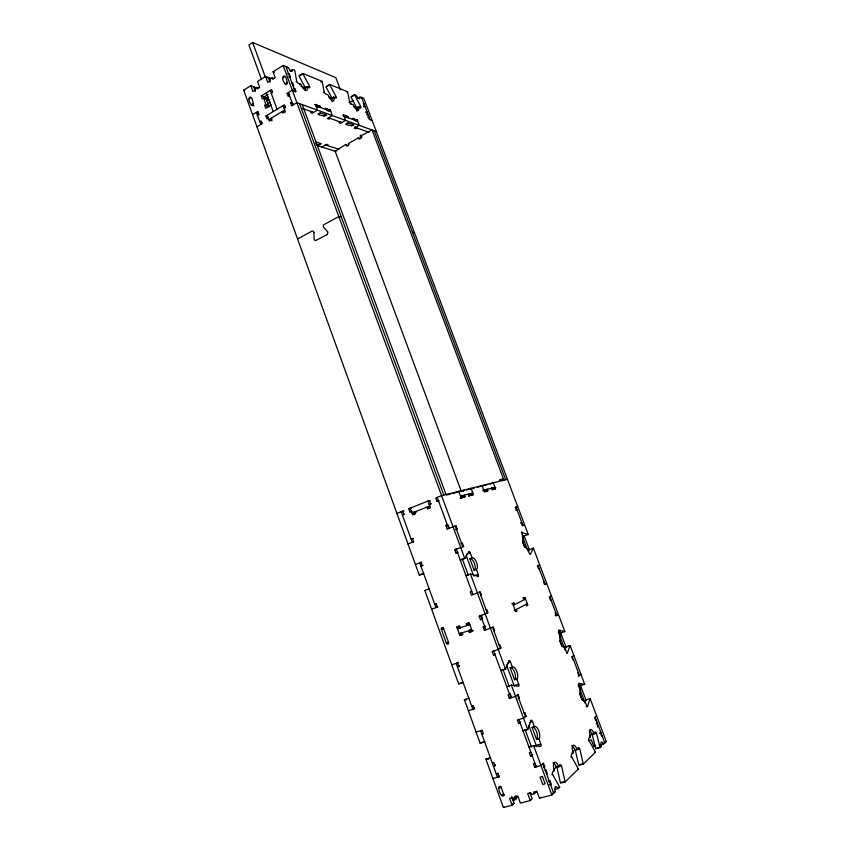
<?xml version="1.0" encoding="UTF-8"?>
<svg xmlns="http://www.w3.org/2000/svg" width="850" height="850" viewBox="0 0 850 850"><rect width="100%" height="100%" fill="white"/><g stroke="black" fill="none" stroke-linecap="round" stroke-linejoin="round"><path stroke-width="1.27" d="M586.16 706.871L587.584 706.456L589.974 698.721A1.657 0.606 72.5 0 1 590.091 698.541L606.305 741.551L603.84 743.963A1.689 0.616 73.3 0 1 603.001 743.367A3.389 1.232 73.3 0 0 601.29 742.188A3.389 1.232 73.3 0 0 601.152 745.174A1.7 0.616 73.4 0 1 601.088 746.672L600.047 747.681L595.712 748.871A1.7 0.627 73.5 0 1 595.563 748.393L592.237 734.474A1.689 0.627 73.2 0 0 591.982 733.933M585.129 701.877L585.735 699.964A1.647 0.606 72.6 0 1 585.852 699.784M566.716 653.087L567.418 652.864L569.989 645.734A1.626 0.606 71.6 0 1 570.116 645.575L584.736 684.356L580.518 685.61A1.636 0.606 72.3 0 1 580.348 685.663L578.924 685.387M565.165 648.826L565.813 647.052A1.626 0.606 71.6 0 1 565.941 646.893L570.116 645.575M529.199 746.98A1.891 0.786 74.2 0 0 528.987 747.054L533.906 745.662L540.812 746.268A1.87 0.765 74 0 0 540.802 744.005L538.879 738.809A6.513 2.656 73.7 0 0 538.847 730.989A6.513 2.656 73.7 0 0 534.427 726.729L532.514 721.565A1.859 0.765 73.5 0 0 531.239 720.343L527.871 729.279A1.881 0.776 73.7 0 1 527.712 729.502L523.026 730.851A1.881 0.786 73.8 0 0 523.154 730.692M527.712 729.502L511.381 685.153A1.859 0.776 72.9 0 1 511.604 685.1L518.691 686.322A1.838 0.765 72.8 0 0 518.712 684.176L516.821 679.054A6.386 2.656 72.5 0 0 516.906 671.617A6.386 2.656 72.5 0 0 512.423 667.144L510.542 662.054A1.817 0.765 72.3 0 0 509.256 660.769L505.654 668.95A1.838 0.776 72.4 0 1 505.495 669.141L500.873 670.597A1.838 0.786 72.5 0 0 501.043 670.406L504.889 669.194M528.466 551.278L529.199 549.78A1.573 0.606 69.7 0 1 529.337 549.653L533.396 548.176L564.836 631.561L560.681 632.899A1.615 0.606 71.3 0 1 560.501 632.931L559.045 632.538M460.424 559.938A1.785 0.776 69.9 0 1 460.243 560.086L464.727 558.439A1.785 0.776 69.8 0 0 464.908 558.291L468.913 551.469A1.764 0.754 69.8 0 1 470.231 552.861L472.069 557.823A6.184 2.635 70 0 1 476.648 562.668A6.184 2.635 70 0 1 476.351 569.426L478.189 574.409A1.774 0.754 70.3 0 1 478.104 576.364L477.36 576.629M488.548 759.199L486.115 759.05A1.859 0.829 75 0 0 485.892 759.135L503.402 807.5L512.114 805.258L509.575 798.278L512.656 797.47L513.294 799.213L515.376 798.671L514.739 796.928L517.841 796.121L520.391 803.122L530.241 800.572L527.68 793.549L530.804 792.731L531.452 794.495L534.331 793.741L533.683 791.977L536.828 791.159L539.421 798.214L551.841 795.005L554.986 791.924A1.913 0.765 74.9 0 0 555.22 790.734L554.965 789.087A3.814 1.519 74.8 0 1 556.909 787.185L557.674 788.322A1.902 0.754 74.7 0 0 558.418 788.545L559.683 787.302A1.891 0.754 74.8 0 0 559.481 786.834L552.606 774.456A1.891 0.754 74.5 0 1 552.564 772.14L554.391 770.451A6.534 2.592 74.4 0 1 554.253 762.471A6.534 2.592 74.4 0 1 558.577 766.551L560.341 764.894A1.849 0.733 74.3 0 1 561.563 766.052L565.016 781.405A1.87 0.733 74.5 0 0 565.176 781.915L560.522 783.137A1.859 0.733 74.6 0 1 560.362 782.627L556.941 767.295A1.849 0.733 74.3 0 0 556.325 766.254M565.176 781.915L578.308 769.027A1.806 0.691 74.1 0 0 578.106 768.57L571.561 756.681A1.806 0.691 73.9 0 1 571.508 754.503L573.176 752.941A6.247 2.391 73.8 0 1 572.953 745.397A6.247 2.391 73.8 0 1 577.012 749.36L578.638 747.851A1.774 0.669 73.7 0 1 579.785 748.977L583.196 763.587A1.785 0.669 73.9 0 0 583.344 764.086L578.85 765.287A1.774 0.68 74 0 1 578.701 764.787L575.322 750.199A1.764 0.68 73.8 0 0 574.738 749.201M583.344 764.086L595.414 752.239A1.732 0.637 73.6 0 0 595.223 751.804L588.976 740.361A1.721 0.637 73.4 0 1 588.901 738.289L590.431 736.865A5.982 2.199 73.2 0 1 590.134 729.704A5.982 2.199 73.2 0 1 593.969 733.571L595.468 732.169A1.689 0.616 73.2 0 1 596.551 733.274L599.898 747.214A1.7 0.616 73.4 0 0 600.047 747.681M539.421 798.214L540.366 797.3M588.519 740.626L591.356 739.84L593.672 746.024L594.777 744.951M550.662 784.954L551.278 784.369L549.982 780.852L549.196 781.054M602.14 735.718L601.651 736.185L600.482 733.082L600.971 732.626L599.898 732.923M530.241 800.572L532.174 798.756L530.039 792.923M549.982 780.852L548.569 781.649M534.331 793.741L536.244 791.934M553.456 769.771L556.251 767.168L558.577 766.551M572.209 752.356L574.77 749.976L577.012 749.36M589.443 736.366L591.802 734.166L593.969 733.571M512.114 805.258L514.101 803.42L511.572 796.471M546.656 774.106L547.283 773.532L545.987 770.026L545.201 770.238M597.338 726.824L598.538 726.176L597.465 726.474M516.269 798.086A1.859 0.797 75.6 0 1 516.471 798.554L515.1 799.808A1.859 0.797 75.6 0 1 514.08 799.223A3.751 1.604 75.7 0 0 511.679 798.554M545.371 770.589L545.987 770.026M596.169 723.732L597.369 723.084L596.657 723.286M515.376 798.671L517.352 796.864M503.402 807.5L504.071 806.884M514.739 796.928L516.067 795.727M542.725 763.523L543.511 763.311L544.808 766.806L543.394 767.593M543.511 763.311L540.993 765.563L534.682 767.274L533.396 763.757L534.969 763.332M596.615 715.849L594.649 717.602L595.818 720.694L596.307 720.247L595.595 720.449M534.682 767.274L536.594 765.574M503.869 794.92L501.171 787.472A1.403 1.169 57.7 0 0 499.556 786.473A1.403 1.169 57.7 0 0 498.876 788.077C498.334 790.787 502.35 799.893 504.379 794.474M502.084 795.079L503.094 794.187M500.905 786.324L498.876 788.077L501.171 787.472M530.889 752.218L529.316 752.654L530.602 756.16L532.536 754.513M493.351 778.249L492.936 778.589L499.375 776.656M499.311 775.838L497.505 777.357L480.59 730.713M496.251 773.893L498.111 773.192M495.582 764.734L493.531 766.403L495.051 765.977L493.797 762.524L492.277 762.949M524.078 712.927L524.854 712.693L526.129 716.157L523.536 718.133L517.299 719.961L518.574 723.435L520.551 721.937M578.255 676.175L580.996 674.422M524.206 713.182L524.854 712.693M578.319 672.52L577.809 672.903L578.967 675.963M517.406 694.811L518.171 694.567L519.446 698.02L518.011 698.721M573.442 659.568L572.921 659.929L571.774 656.88L573.835 655.435M518.171 694.567L515.536 696.426L509.341 698.307L508.077 694.843L509.618 694.376M509.341 698.307L511.349 696.904L510.085 693.462M474.725 708.093L472.844 709.357L456.206 663.457L458.129 662.373M340.414 89.877L335.846 77.679L252.684 42.5L248.901 44.944L261.364 79.103M420.197 574.759L423.799 573.431A1.753 0.818 70.2 0 1 423.608 573.58L419.284 575.174L243.695 90.174L250.803 85.712L256.36 87.762M270.045 82.216L268.345 77.509L265.582 76.447L257.561 81.483L259.696 87.359L257.157 88.942L256.626 87.476L254.926 88.538L255.457 90.004L252.928 91.577L250.803 85.712M265.582 76.447L267.739 82.344L270.3 80.75L269.758 79.273L272.106 77.807L272.648 79.284L275.219 77.679L273.052 71.772L283.167 65.429L287.778 67.32L288.989 68.637A3.443 1.296 59.1 0 0 291.391 71.283A3.443 1.296 59.1 0 0 292.347 70.008L292.591 69.339L294.684 70.136A1.721 0.648 59.2 0 1 294.801 70.539L296.671 81.334A1.711 0.648 59.4 0 0 298.095 83.141L300.73 84.171L302.292 87.221A5.929 2.221 59.5 0 0 307.328 89.176L306.786 86.551L304.863 87.72L300.826 86.147M287.141 67.724L287.778 67.32M290.041 71.103L292.177 69.774M287.778 73.844L289.329 73.801L290.413 76.755L288.873 76.797M250.994 97.58L249.103 98.749L249.815 98.993M282.912 77.743L284.867 76.532M288.681 74.205L289.329 73.801M271.044 105.4L269.121 100.119L263.627 98.154L262.352 98.94L261.279 95.997L271.49 89.675L272.574 92.629L271.288 93.426M253.215 103.689L251.324 104.858C245.395 97.506 252.131 92.193 253.215 103.689A1.254 1.009 -78 0 1 252.663 105.379A1.254 1.009 -78 0 1 251.324 104.858L254.118 105.804M268.132 94.467L264.031 96.996L264.754 98.951M285.196 83.938L287.141 82.726C286.046 71.06 279.098 76.489 285.196 83.938A1.275 1.041 -76 0 0 286.578 84.448A1.275 1.041 -76 0 0 287.141 82.726M328.908 97.091L331.702 98.175L333.572 97.059L334.114 99.599A5.674 2.061 60.2 0 1 329.471 97.793L327.973 94.871L325.55 93.914A1.636 0.595 60 0 1 324.211 92.183L322.277 81.759A1.647 0.595 59.9 0 0 322.161 81.377L302.759 73.44L298.956 75.799A1.689 0.627 59.4 0 0 299.136 76.224L305.288 87.731M299.774 75.831L302.951 73.865A1.689 0.627 59.4 0 1 302.759 73.44M261.279 95.997L266.783 97.973L268.048 97.187M292.039 83.321L292.687 82.928L293.781 85.882L292.889 85.542M296.034 81.728L296.671 81.334M270.863 105.156L265.752 108.29L264.679 105.336L265.954 104.55L268.717 105.506L266.39 99.131M299.763 84.766L300.73 84.171M294.132 89.006L294.78 88.602L295.874 91.577L295.226 91.97M252.535 114.58L258.049 111.647M289.478 95.593L288.171 96.39L287.077 93.415L292.294 90.217L295.874 91.577M267.421 106.293L268.717 105.506L266.379 99.142M257.391 115.207L259.112 114.591M308.391 87.221L309.028 86.838M308.709 87.943L309.347 87.561A1.679 0.627 59.6 0 0 309.666 86.445L302.951 73.865M320.918 82.131L322.161 81.377M268.303 118.171L267.027 118.947L265.954 115.993L284.378 104.784L285.473 107.759L284.176 108.545M376.337 131.569L296.884 102.669L291.646 105.836L290.551 102.85L291.858 102.064M256.976 126.841L262.044 123.771L260.971 120.828L259.707 121.593L262.48 122.485M284.707 110.043L268.834 119.659L272.032 120.7M353.951 106.845L356.543 107.854L358.36 106.781L358.902 109.236A5.44 1.923 60.7 0 1 354.609 107.557L353.175 104.752L350.922 103.87A1.562 0.552 60.6 0 1 349.658 102.213L347.682 92.14A1.583 0.552 60.5 0 0 347.576 91.768L329.619 84.426L325.911 86.668A1.615 0.584 60 0 0 326.092 87.082L331.957 98.122M326.719 86.711L329.811 84.841A1.615 0.584 60.1 0 1 329.619 84.426M323.584 92.565L324.211 92.183M314.67 104.731L316.997 104.975L317.539 106.42L316.901 106.802M316.359 105.358L316.997 104.975M317.953 107.387L320.078 106.112L320.609 107.557M318.304 107.323L318.941 106.941L318.399 105.496L320.078 106.112M334.348 98.016L335.591 97.282M311.918 111.839L310.643 112.614L312.343 113.22L317.464 110.16L315.318 104.348M346.959 92.129L347.576 91.768M324.955 108.534L327.229 108.768L327.76 110.192L327.133 110.574M326.602 109.14L327.229 108.768M318.389 114.166L320.301 113.029C338.226 117.619 310.781 115.494 320.301 113.029M522.474 535.372L524.004 535.978L528.243 534.491L363.832 98.419L360.156 96.911L359.805 97.516A3.071 1.073 60.7 0 1 359.104 98.738A3.071 1.073 60.7 0 1 357.053 96.401L354.482 94.594L350.869 96.741A1.551 0.542 60.6 0 0 351.05 97.134L357.159 108.715M351.645 96.772L354.663 94.988A1.551 0.542 60.6 0 1 354.482 94.594M328.111 111.127L330.214 109.873L332.329 115.568L327.282 118.543L328.897 119.127L330.161 118.384M355.438 95.582L356.033 95.221M323.914 116.142L325.816 115.016M349.053 102.574L349.658 102.213M353.037 100.481L350.136 102.191L350.933 104.316M357.563 98.441L359.561 97.261M361.08 97.888L361.675 97.537L370.026 119.68M494.296 650.558L492.246 651.759L493.499 655.18L495.55 653.958M342.816 115.154L344.994 115.356L345.514 116.748M344.377 115.728L344.994 115.356M358.966 107.652L360.177 106.951M345.663 116.206L347.82 116.407L348.341 117.799M359.943 108.003L360.549 107.642A1.541 0.542 60.8 0 0 360.772 106.59L354.663 94.988M363.694 106.441L365.011 106.377L364.108 106.909M347.204 116.769L347.82 116.407M346.184 117.587L346.8 117.226L346.279 115.834M340.234 121.986L338.98 122.719L340.553 123.271L345.525 120.36L343.442 114.782M558.439 614.593L556.314 615.836L555.178 612.818L555.709 612.51M352.283 118.649L354.408 118.851L354.918 120.222M365.776 111.988L367.094 111.913L366.201 112.444M353.791 119.213L354.408 118.851M346.173 124.121L348.033 123.037C364.522 127.234 339.022 125.428 348.033 123.037M355.045 119.68L357.149 119.871L359.199 125.343L354.301 128.18L355.789 128.711L357.011 127.999M356.543 120.233L357.149 119.871M355.555 121.04L356.171 120.689L355.661 119.319M366.786 114.654L368.103 114.58L367.498 114.92M319.122 144.606C324.275 142.205 316.912 146.88 315.839 143.576M351.263 125.938L353.111 124.876M367.699 117.088L369.017 117.013L368.422 117.364M321.746 147.018L326.506 144.266L328.047 144.755L326.857 145.446M499.141 645.161L499.821 644.778L501.075 648.178L492.246 651.759M360.612 138.582L358.445 137.838L348.521 143.533L349.021 144.861L346.651 146.221L345.982 144.447M459.595 665.593L457.428 666.836L459.266 666.145M452.211 664.647L458.044 662.777M297.564 238.956L311.897 231.179A1.689 1.434 -82.6 0 1 313.884 232.56L314.213 232.624M327.781 231.912L323.638 227.269A1.7 1.445 -81.9 0 1 324.137 224.528L338.821 216.559L341.371 217.101M493.808 630.7L494.498 630.328L493.244 626.939L484.415 630.445L483.161 627.045L485.254 625.951M550.896 599.739L550.364 600.036L549.227 597.029L551.384 595.882M313.884 232.56L314.128 239.041A1.689 1.434 -82.9 0 0 316.115 240.316L327.218 234.579M515.142 610.088L527.308 603.723M471.463 631.221L470.847 629.542L468.711 630.647L469.328 632.336L473.45 630.551M448.587 642.037L446.377 643.184L441.331 629.234A1.339 1.158 66.8 0 1 441.968 627.608A1.339 1.158 66.8 0 1 443.519 628.49L448.577 642.441A1.339 1.158 65.8 0 1 447.939 644.066A1.339 1.158 65.8 0 1 446.377 643.184L448.577 642.441M459.871 628.405L459 626.014L456.822 627.098L459.882 635.503L462.049 634.387M513.336 605.253L525.544 599.006M461.189 632.836L459.266 633.824L471.697 629.638M514.59 604.616L513.995 603.011L512.741 603.649L515.737 611.702L516.981 611.044L516.386 609.439L514.207 610.173M526.118 604.339L526.702 605.912L527.892 605.285L524.96 597.444L523.77 598.049L524.354 599.622M468.998 624.495L466.862 625.579L466.246 623.889L468.382 622.816L468.998 624.495L466.852 625.228M480.462 619.692L482.556 618.63L481.312 615.251L479.209 616.303L480.462 619.692L481.971 619.172M546.699 583.451L544.521 584.534L543.394 581.549L543.947 581.273M460.317 627.332L457.428 628.777L469.837 624.569M486.104 609.801L486.795 609.461L488.049 612.839L479.209 616.303M443.551 628.15L441.331 629.234L443.519 628.49M480.824 595.468L481.525 595.138L480.282 591.781L471.453 595.17L470.209 591.802L471.707 591.271M539.166 568.597L538.613 568.852L537.487 565.866L539.697 564.867M432.055 608.982L437.793 606.964M435.317 604.074L434.754 604.318L436.592 603.638M396.939 513.432L402.603 511.179L404.175 514.324M412.293 511.36L409.966 511.976L408.786 508.714L429.431 500.469L430.631 503.763L429.176 504.337L431.449 503.752M401.561 511.923L403.824 511.02M452.997 493.648L458.713 491.364L461.093 497.771L462.485 497.399L461.89 495.805M458.936 491.789L463.962 490.376M403.782 514.431L402.358 514.994L404.706 514.378M409.966 511.976L411.4 511.402M507.418 479.272L441.586 495.624L435.731 497.962L436.942 501.256L438.409 500.671M462.995 490.939L464.047 490.514M466.554 490.089L471.049 488.304L473.376 494.551L472.674 494.828M429.771 505.984L411.984 513.039L415.214 512.178M477.562 487.337L481.982 485.584L484.266 491.704L485.552 491.374L484.978 489.844L482.672 490.758M413.238 513.145L415.48 512.263M416.415 511.987L413.759 512.943M482.502 485.913L487.73 484.468M410.199 508.141L412.59 514.675L415.448 513.538L414.853 511.902M427.476 508.778L429.749 508.172L429.154 506.536L426.881 507.131L427.476 508.778L430.376 507.631L427.964 501.054L430.068 500.522M490.025 484.075L493.287 482.779L495.529 488.761L494.849 489.026M502.902 479.124L499.354 480.261L502.021 479.209L502.573 480.675L503.912 480.144L372.077 130.018L360.113 136.223L362.121 136.924M462.294 495.996L464.429 495.146L465.024 496.74L462.644 497.675M469.636 493.903L470.337 493.627L470.921 495.199L468.562 496.124M460.371 498.047L461.093 497.771M460.094 498.344L462.485 497.399M462.921 497.388L465.024 496.74M468.86 495.826L470.921 495.199M471.336 495.178L473.376 494.551M485.924 489.791L487.305 489.249L487.868 490.769L485.573 491.672M490.439 488.75L492.713 487.847L493.276 489.356L492.596 489.621M484.851 491.651L485.552 491.374M485.913 491.374L487.868 490.769M445.899 525.64L448.12 524.96L449.331 528.264L447.121 528.955L445.899 525.64L447.376 525.066M464.557 490.386L463.25 490.864M447.121 528.955L455.951 525.778L457.172 529.093L455.706 529.603M455.217 526.065L455.951 525.778M515.865 510.499L517.108 510.064L516.534 510.244L515.429 507.301L517.724 506.589M460.902 543.713L462.368 543.182L463.59 546.508L462.846 546.784L455.228 526.012M520.572 523.016L521.826 522.559L521.252 522.761L522.367 525.704L524.631 524.907M415.406 564.453L421.154 562.307L422.354 565.601L420.909 566.132L423.194 565.303M458.171 552.298L455.983 553.084L454.761 549.748L463.59 546.508M455.983 553.084L457.47 552.532M521.252 532.27L528.052 534.491A1.573 0.595 69.3 0 0 528.243 534.491M466.544 554.221L470.231 552.861M461.178 559.661L464.908 558.291M476.351 569.426L474.119 570.233L469.848 558.641L472.069 557.823M459.372 491.629L460.53 491.236M463.293 682.327A1.806 0.818 73.1 0 1 463.112 682.518L458.66 683.921L424.83 590.484L429.176 588.923A1.764 0.818 70.7 0 1 429.409 588.901M478.104 576.364L470.688 574.016A1.796 0.776 70.3 0 0 470.464 574.026L465.97 575.652A1.785 0.776 70.3 0 1 466.204 575.631M473.737 576.013L477.445 574.674M421.749 562.116L419.719 562.849L435.965 607.644M454.761 549.748L456.971 548.941M461.646 543.437L462.368 543.182M522.824 598.177L524.96 597.444M511.817 603.755L513.995 603.011M456.822 627.098L459.786 626.089L460.402 627.768M466.246 623.889L469.232 622.869L472.324 631.327L469.328 632.336M483.161 627.045L484.681 626.535M482.896 485.711L483.533 485.509M459.882 635.503L462.857 634.504L462.241 632.825M555.124 615.687L557.409 614.933M558.142 632.071L558.843 631.847A1.636 0.616 71.3 0 1 558.801 629.988L564.666 631.593A1.615 0.606 71.2 0 0 564.836 631.561M493.499 655.18L495.029 654.681M559.513 636.756L560.564 636.416L558.843 631.847M508.491 661.003L509.256 660.769M507.503 663.021L509.788 662.288M408.776 543.724L407.989 543.968L413.706 541.779L412.516 538.507L411.092 539.059L413.408 538.337M456.439 529.316L457.172 529.093M563.529 647.445L564.591 647.105L566.312 651.695A1.636 0.616 71.7 0 0 567.418 652.864M565.813 647.052L569.298 645.957M413.047 542.087L412.271 542.332L401.179 511.743L403.665 511.105M462.549 682.561L458.841 683.729A1.806 0.829 73.1 0 1 458.66 683.921M516.821 679.054L514.526 679.766L510.138 667.866L512.423 667.144M484.819 741.668A1.849 0.818 74.4 0 1 484.638 741.891L480.123 743.187L464.355 699.646L469.051 698.211A1.817 0.818 73.5 0 0 468.828 698.264M511.604 685.1L506.749 686.577A1.849 0.786 72.9 0 1 506.972 686.524M514.888 685.355L518.712 684.176M471.612 705.957L473.11 705.5L474.342 708.9L468.361 710.717M518.67 698.254L519.446 698.02M578.223 685.44L578.935 685.227A1.657 0.616 72.3 0 1 578.861 683.283L584.566 684.399A1.647 0.606 72.2 0 0 584.736 684.356M579.604 690.179L580.678 689.86L578.935 685.227M525.353 716.391L526.129 716.157M476.085 732.031L482.099 730.267L483.342 733.699L481.833 734.145M585.735 699.964L590.091 698.541M583.674 700.995L584.747 700.687L586.5 705.33A1.668 0.616 72.7 0 0 587.584 706.456M518.574 723.435L520.136 722.978M530.474 720.566L531.239 720.343M529.805 722.351L531.739 721.788M538.879 738.809L536.552 739.468L532.1 727.398L534.427 726.729M484.064 741.891L480.293 742.974A1.849 0.829 74.5 0 1 480.123 743.187M523.186 730.628L527.096 729.502M485.892 759.135L490.663 757.775A1.859 0.818 74.9 0 0 490.439 757.86M536.913 745.089L540.802 744.005M539.251 746.704L540.037 746.481M594.023 732.572L595.468 732.169M592.237 734.474L595.829 733.476M599.771 733.284L600.482 733.082M589.337 737.162L590.431 736.865M530.602 756.16L532.174 755.724M577.894 748.053L578.638 747.851M575.322 750.199L579.041 749.179M604.477 742.05L606.305 741.551M593.672 746.024L595.606 745.492M603.032 743.463L604.86 742.964L595.138 717.166M600.249 744.94L603.128 744.154M572.039 753.249L573.176 752.941M599.643 747.065L601.088 746.672M596.286 748.202L599.898 747.214M570.807 756.893L571.561 756.681M594.681 752.431L595.414 752.239M544.021 767.019L544.808 766.806M559.576 765.106L560.341 764.894M412.59 514.675L414.906 514.048L414.109 511.881M556.941 767.295L560.798 766.264M553.212 770.759L554.391 770.451M579.445 764.596L583.196 763.587M546.497 773.744L547.283 773.532M551.82 774.669L552.606 774.456M577.554 769.229L578.308 769.027M501.5 795.313L503.795 794.707M549.302 784.89L551.278 784.369M561.138 782.414L565.016 781.405M493.276 489.356L492.044 489.674L491.481 488.166M495.529 488.761L494.307 489.079L493.744 487.581M512.688 799.531L513.442 799.34M514.962 798.947L516.471 798.554M557.727 787.812L559.683 787.302M493.297 488.251L495.656 487.634M512.826 800.392L514.346 799.999M554.487 789.565L557.632 788.758M553.403 792.327L554.986 791.924M511.615 804.068L514.101 803.42M551.661 793.709L553.69 793.188L542.884 763.863M408.786 508.714L411.113 508.109M460.498 496.166L472.802 492.989M483.703 490.174L494.976 487.263M436.942 501.256L439.184 500.682M446.707 494.998L450.574 494.031M470.507 489.058L474.172 488.144M466.459 699.847L464.589 699.582A1.817 0.829 73.6 0 0 464.355 699.646M412.462 232.316L414.481 232.751M316.997 145.541L336.016 151.47M315.669 141.907L320.918 143.565M325.316 144.957L338.736 149.196M348.479 145.658L345.408 144.659L335.155 151.204L461.274 491.289M265.954 115.993L267.793 116.599M258.793 113.082L256.317 112.264L260.769 124.546M264.679 105.336L269.248 106.919M284.846 112.54L282.126 111.605L282.678 113.093L285.271 111.531L283.071 105.57L285.175 106.314M243.695 90.174L244.641 90.504M302.674 108.534L313.618 112.455M328.546 117.799L341.796 122.549M355.523 127.468L369.038 132.313M290.551 102.85L293.25 103.828M256.626 87.476L258.485 88.145M272.34 91.248L270.215 90.472L277.068 109.225M315.849 105.793L330.746 111.297M343.963 116.174L357.669 121.242M330.214 109.873L328.589 109.267L329.12 110.702M287.077 93.415L289.786 94.414M372.151 120.488L369.314 119.414L368.305 116.748M293.888 88.262L294.78 88.602M268.334 77.52L271.076 78.572M270.523 78.752L265.179 76.702L252.684 42.5M272.106 77.807L273.944 78.508M291.794 82.578L292.687 82.928M306.786 86.551L309.347 87.561M333.572 97.059L335.941 97.994A1.604 0.584 60.3 0 0 336.207 96.911L329.811 84.841M358.36 106.781L360.549 107.642M273.052 71.772L274.433 72.314M364.013 103.721L363.29 103.434L364.289 106.091M374.212 130.804L505.676 479.708M516.003 507.121L522.931 525.513M538.039 565.622L545.073 584.269M549.769 596.742L556.846 615.528M572.294 656.519L579.477 675.58M366.382 111.637L367.381 114.304M596.881 723.531L598.049 726.622M523.983 535.426L529.465 549.992M560.097 631.38L566.174 647.509M580.221 684.824L586.181 700.644M522.283 536.063L527.786 550.683M558.811 633.144L565.144 649.984M578.244 684.792L585.129 703.12M522.421 541.248L524.599 547.049M559.799 640.656L562.031 646.595M579.445 692.899L582.154 700.113M360.336 135.129L361.346 137.806L358.944 139.177L358.445 137.838M352.899 118.299L353.409 119.669M355.024 126.671L355.789 128.711M486.041 489.579L486.604 491.098M471.463 493.34L472.047 494.902M325.592 108.162L326.124 109.586M468.987 493.978L469.572 495.55M463.048 495.507L463.643 497.101M302.217 104.614L446.038 494.519M285.887 66.544L294.982 91.237M299.561 103.647L443.817 495.072M466.246 555.688L473.333 574.929M479.581 592.099L487.358 613.19M492.554 627.311L500.395 648.571M506.43 664.732L514.122 685.589A1.827 0.765 72.8 0 1 514.303 686.247M517.523 695.034L525.481 716.646M528.796 725.401L536.138 745.312A1.87 0.765 74.1 0 1 536.403 746.683M283.167 65.429L464.727 558.439M470.464 574.026L505.495 669.141M551.841 795.005L533.694 745.737A1.891 0.776 74.1 0 1 533.906 745.662M462.4 559.215L468.35 575.386M502.987 669.524L509.352 686.821M525.226 729.969L531.473 746.948M288.384 92.618L292.953 105.049M437.187 497.377L448.598 528.392M456.248 549.196L472.951 594.639M480.728 615.782L485.924 629.935M493.765 651.259L510.892 697.839M518.861 719.504L536.254 766.849M266.379 92.841L273.211 111.573M266.783 97.973L267.495 99.918M271.405 118.108L271.947 119.584L269.386 121.136L267.219 115.218M263.627 98.154L265.954 104.55M253.608 86.732L255.287 91.418M257.582 111.488L258.655 114.431M436.209 603.808L437.421 607.134M457.683 662.979L458.904 666.357M497.771 773.479L499.035 776.942M327.462 231.848A1.7 1.445 -82.2 0 1 326.899 234.515M419.486 575.025A1.753 0.818 70.3 0 1 419.284 575.174M424.83 590.484A1.764 0.818 70.8 0 1 425.074 590.474M510.138 667.866A6.375 2.656 72.5 0 1 514.622 672.329A6.375 2.656 72.5 0 1 514.526 679.766M532.1 727.398A6.513 2.667 73.8 0 1 536.52 731.648A6.513 2.667 73.8 0 1 536.552 739.468M584.747 700.687A5.833 2.157 72.5 0 1 580.922 696.734A5.833 2.157 72.5 0 1 580.678 689.86M564.591 647.105A5.738 2.157 71.5 0 1 560.713 642.982A5.738 2.157 71.5 0 1 560.564 636.416M469.848 558.641A6.184 2.646 70 0 1 474.428 563.476A6.184 2.646 70 0 1 474.119 570.233M524.184 535.978A1.573 0.606 69.3 0 1 524.004 535.978M521.932 532.015A1.583 0.606 69.3 0 0 521.921 533.715L523.6 538.178A5.578 2.146 69.5 0 0 523.558 544.191A5.578 2.146 69.5 0 0 527.531 548.622L529.21 553.106A1.594 0.616 69.7 0 0 530.336 554.359L533.269 548.303A1.583 0.595 69.7 0 1 533.396 548.176M589.273 730.309A5.971 2.21 73.3 0 1 591.802 734.166M571.668 745.79A6.237 2.391 73.8 0 1 574.77 749.976M552.968 762.832A6.534 2.603 74.4 0 1 556.251 767.168M331.702 98.175A5.663 2.072 60.1 0 1 332.031 101.692M356.543 107.854A5.429 1.923 60.7 0 1 356.904 111.254M304.863 87.72A5.918 2.231 59.5 0 1 305.394 90.483M542.406 776.475L540.037 777.112L542.736 784.454L545.116 783.827L542.406 776.475"/></g></svg>
